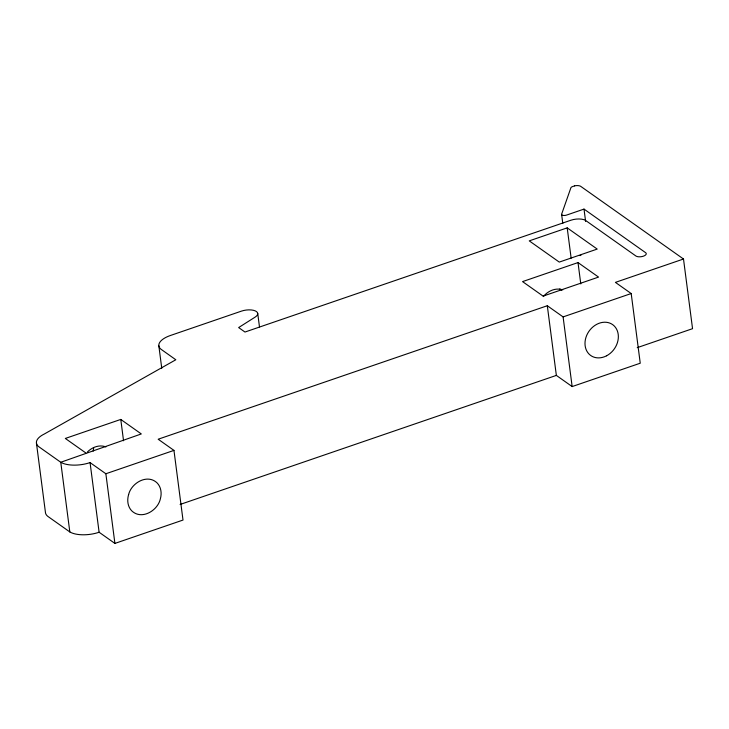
<?xml version="1.0" encoding="UTF-8"?>
<svg xmlns="http://www.w3.org/2000/svg" width="729" height="729" viewBox="0 0 729 729"><rect width="100%" height="100%" fill="white"/><g stroke="black" fill="none" stroke-linecap="round" stroke-linejoin="round"><path stroke-width="1.09" d="M562.779 223.411L561.612 214.235L570.971 187.563A5.54 2.406 -7.4 0 1 572.201 186.697L574.625 185.868M93.157 451.133L93.658 448.226M85.858 452.964L65.318 438.448L120.777 419.43L141.308 433.946L60.771 462.268L39.576 447.278A23.137 10.033 -7.4 0 1 44.25 434.047L175.817 359.762L160.854 349.136A22.271 9.659 -7.4 0 1 170.395 335.504L241.417 311.137A11.135 4.83 -7.4 0 1 255.25 310.882A11.135 4.83 -7.4 0 1 255.159 317.097L238.647 327.567L244.971 332.041L570.871 220.24A11.145 4.83 -7.4 0 1 583.765 219.639A11.099 4.811 -7.4 0 1 585.515 220.395L636.062 256.107A5.568 2.415 -7.4 0 0 643.388 256.189A5.568 2.415 -7.4 0 0 645.766 252.781L584.011 209.095L566.497 215.11A3.344 1.449 -7.4 0 1 561.603 214.417M567.198 227.858L529.254 240.871L559.271 262.094L597.215 249.081L567.198 227.858L571.144 258.194M578.015 262.577L522.556 281.604L543.096 296.12L598.545 277.093L578.015 262.577L580.785 283.927M637.219 347.66L692.55 328.679L683.501 259.014L615.404 282.378L631.196 293.541L640.244 363.206L572.147 386.57L563.098 316.905L547.306 305.733L158.166 439.223L173.958 450.394L183.006 520.059L114.909 543.415L99.108 532.243A22.28 9.659 -7.4 0 1 69.82 531.933L48.624 516.943A23.137 10.033 -7.4 0 1 45.499 512.861L36.45 443.196M69.82 531.933L60.771 462.268A22.28 9.659 -7.4 0 0 90.059 462.587L105.86 473.75L173.958 450.394M563.098 316.905L631.196 293.541M180.109 504.459L556.355 375.399L572.147 386.57M683.501 259.014L580.649 186.305A5.568 2.415 -7.4 0 0 576.694 185.594A5.54 2.406 -7.4 0 0 574.598 185.877M559.772 288.948L561.412 290.115M584.011 209.095L585.615 221.461M547.306 305.733L556.355 375.399M257.729 313.424L259.478 326.911M158.84 345.81L161.756 368.291M120.777 419.43L123.547 440.772M105.86 473.75L114.909 543.415M90.059 462.587L99.108 532.243M87.416 451.98A18.899 15.409 -54.7 0 1 105.878 446.923M543.315 296.566A18.936 15.437 -54.7 0 1 562.752 289.896M580.074 255.624A18.936 7.263 71.1 0 1 580.931 255.296M128.641 494.462L128.532 494.836A18.936 15.437 -54.7 0 0 131.648 510.756C141.49 520.424 157.701 510.719 160.334 498.973A18.936 15.437 -54.7 0 0 157.218 483.045C147.495 473.486 131.457 482.89 128.641 494.462M606.601 355.788A18.936 15.437 -54.7 0 0 613.016 324.897A18.936 15.437 -54.7 0 0 585.405 339.477A18.936 15.437 -54.7 0 0 606.601 355.788"/></g></svg>
